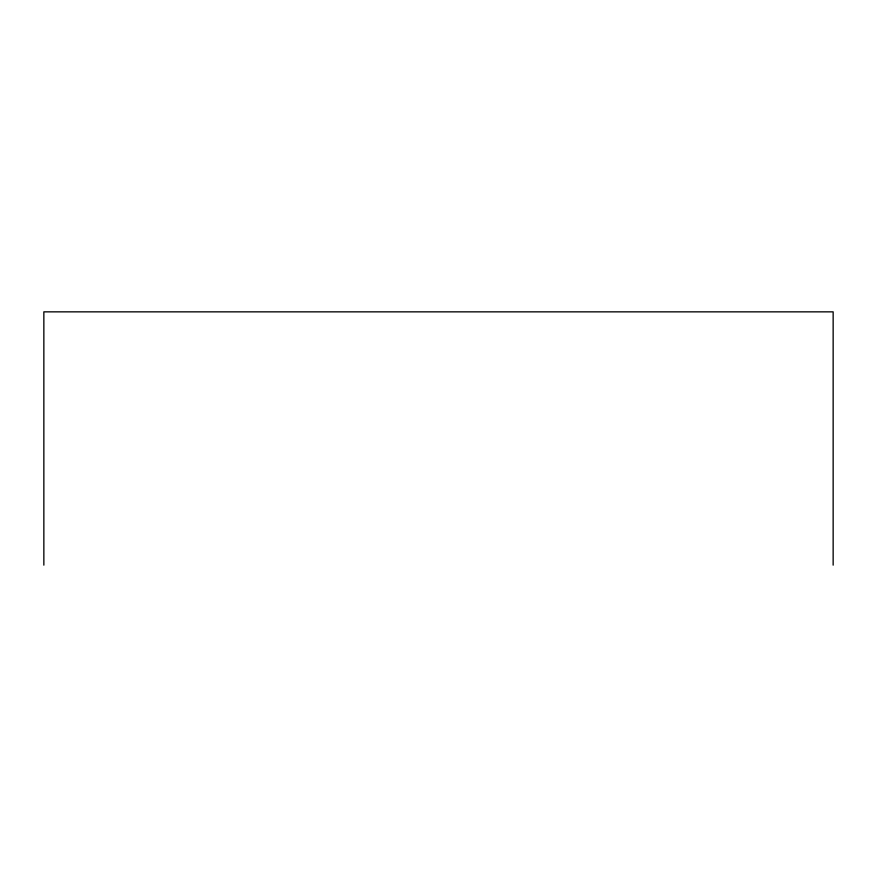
<?xml version="1.0" encoding="UTF-8"?>
<svg xmlns="http://www.w3.org/2000/svg" width="877" height="877" viewBox="0 0 877 877"><rect width="100%" height="100%" fill="white"/><g stroke="black" fill="none" stroke-linecap="round" stroke-linejoin="round"><path stroke-width="1.32" d="M833.15 565.15L833.15 311.85L43.85 311.85L43.85 565.15"/></g></svg>
